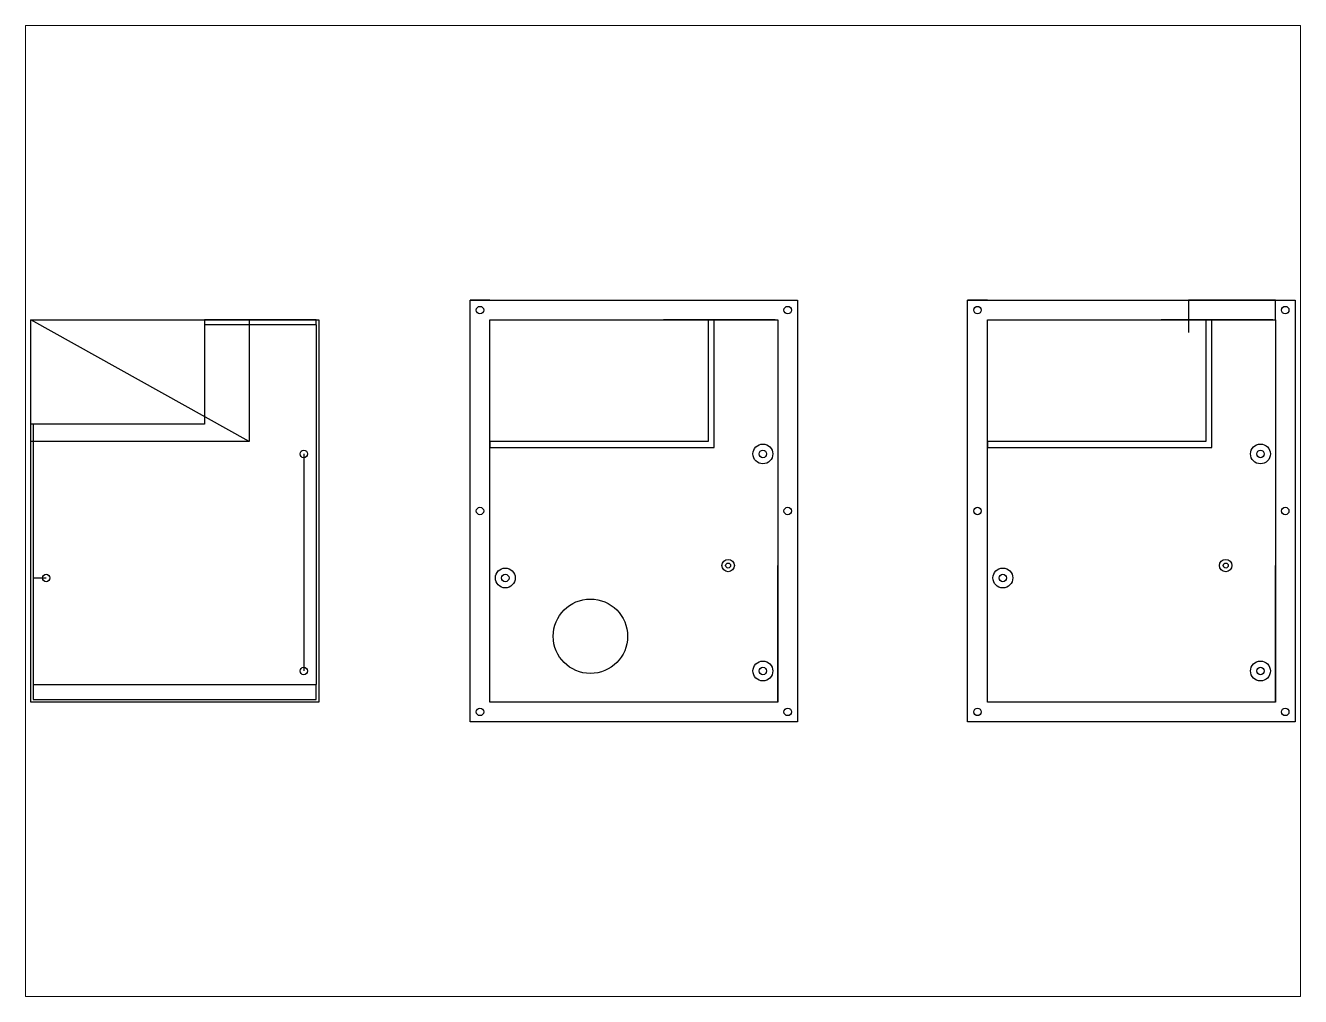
# Paper-space layout 'Layout1' of a CAD drawing. Header units: inches. Extents: x 1.05 to 9.45, y 0.8 to 7.2.
# The model-space entities are those that its viewports show. They can reach past a viewport. Long polylines and large blocks are cut down to what shows.
import ezdxf

# ---------------------------------------------------------------- set-up
doc = ezdxf.new("R2010")
doc.units = ezdxf.units.IN
doc.header["$MEASUREMENT"] = 0

msp = doc.modelspace()

# ---------------------------------------------------------------- linework, layer by layer
for p, q in [((215.5, 178.5), (207.5, 178.5)), ((207.5, 178.5), (331.5, 178.5)), ((207.5, 8.5), (207.5, 178.5)), ((331.5, 178.5), (339.5, 178.5)), ((339.5, 178.5), (339.5, 16.5)), ((416, 178.5), (408, 178.5)), ((408, 178.5), (532, 178.5)), ((408, 8.5), (408, 178.5)), ((532, 178.5), (497, 178.5)), ((497, 178.5), (497, 165.5)), ((532, 178.5), (540, 178.5)), ((532, 170.5), (532, 178.5)), ((540, 178.5), (540, 16.5)), ((30.5, 128.5), (30.5, 170.5)), ((30.5, 170.5), (100.5, 170.5)), ((30.5, 16.5), (30.5, 170.5)), ((30.5, 170.5), (118.5, 170.5)), ((118.5, 121.5), (30.5, 170.5)), ((145.5, 170.5), (100.5, 170.5)), ((100.5, 170.5), (100.5, 168.5)), ((100.5, 170.5), (145.5, 170.5)), ((118.5, 170.5), (118.5, 121.5)), ((145.5, 168.5), (145.5, 170.5)), ((145.5, 170.5), (146.5, 170.5)), ((146.5, 170.5), (146.5, 17.5)), ((215.5, 128.5), (215.5, 170.5)), ((215.5, 170.5), (285.5, 170.5)), ((215.5, 16.5), (215.5, 170.5)), ((215.5, 170.5), (303.5, 170.5)), ((330.5, 170.5), (285.5, 170.5)), ((285.5, 170.5), (330.5, 170.5)), ((303.5, 170.5), (303.5, 121.5)), ((305.9, 119.1), (305.9, 170.5)), ((330.5, 170.5), (331.5, 170.5)), ((331.5, 170.5), (331.5, 17.5)), ((416, 128.5), (416, 170.5)), ((416, 170.5), (486, 170.5)), ((416, 16.5), (416, 170.5)), ((416, 170.5), (504, 170.5)), ((531, 170.5), (486, 170.5)), ((486, 170.5), (531, 170.5)), ((504, 170.5), (504, 121.5)), ((506.4, 119.1), (506.4, 170.5)), ((531, 170.5), (532, 170.5)), ((532, 170.5), (532, 17.5)), ((145.5, 168.5), (100.5, 168.5)), ((100.5, 168.5), (100.5, 128.5)), ((145.5, 168.5), (145.5, 23.5)), ((31.5, 128.5), (30.5, 128.5)), ((100.5, 128.5), (31.5, 128.5)), ((31.5, 128.5), (31.5, 23.5)), ((31.5, 128.5), (31.5, 66.5)), ((118.5, 121.5), (30.5, 121.5)), ((303.5, 121.5), (215.5, 121.5)), ((215.5, 121.5), (215.5, 119.1)), ((215.5, 119.1), (303.5, 119.1)), ((303.5, 119.1), (305.9, 119.1)), ((504, 121.5), (416, 121.5)), ((416, 121.5), (416, 119.1)), ((416, 119.1), (504, 119.1)), ((504, 119.1), (506.4, 119.1)), ((140.5, 116.5), (140.5, 29)), ((331.5, 16.5), (331.5, 71.5)), ((532, 16.5), (532, 71.5)), ((31.5, 66.5), (36.7, 66.5)), ((31.5, 23.5), (145.5, 23.5)), ((31.5, 23.5), (31.5, 17.5)), ((145.5, 17.5), (145.5, 23.5)), ((31.5, 16.5), (30.5, 16.5)), ((31.5, 17.5), (145.5, 17.5)), ((146.5, 16.5), (31.5, 16.5)), ((146.5, 17.5), (146.5, 16.5)), ((216.5, 16.5), (215.5, 16.5)), ((331.5, 16.5), (216.5, 16.5)), ((331.5, 17.5), (331.5, 16.5)), ((339.5, 16.5), (339.5, 8.5)), ((417, 16.5), (416, 16.5)), ((532, 16.5), (417, 16.5)), ((532, 17.5), (532, 16.5)), ((540, 16.5), (540, 8.5)), ((215.5, 8.5), (207.5, 8.5)), ((339.5, 8.5), (215.5, 8.5)), ((416, 8.5), (408, 8.5)), ((540, 8.5), (416, 8.5))]:
    msp.add_line(p, q)
for centre, radius in [((211.5, 174.5), 1.5), ((335.5, 174.5), 1.5), ((412, 174.5), 1.5), ((536, 174.5), 1.5), ((325.5, 116.5), 4), ((526, 116.5), 4), ((140.5, 116.5), 1.5), ((325.5, 116.5), 1.5), ((526, 116.5), 1.5), ((211.5, 93.5), 1.5), ((335.5, 93.5), 1.5), ((412, 93.5), 1.5), ((536, 93.5), 1.5), ((311.5, 71.5), 2.5), ((311.5, 71.5), 1), ((512, 71.5), 2.5), ((512, 71.5), 1), ((36.7, 66.5), 1.5), ((221.7, 66.5), 4), ((221.7, 66.5), 1.5), ((422.2, 66.5), 4), ((422.2, 66.5), 1.5), ((256, 43), 15), ((325.5, 29), 4), ((526, 29), 4), ((140.5, 29), 1.5), ((325.5, 29), 1.5), ((526, 29), 1.5), ((211.5, 12.5), 1.5), ((335.5, 12.5), 1.5), ((412, 12.5), 1.5), ((536, 12.5), 1.5)]:
    msp.add_circle(centre, radius)

psp = doc.layouts.get("Layout1")

# ---------------------------------------------------------------- viewports
at = {"layer": '0', "view_target_point": (88.5, 96)}
psp.add_viewport(center=(5.25, 4), size=(8.4, 6.4), view_center_point=(196.75, -2.5), view_height=391.443463, dxfattribs=at)

doc.saveas('drawing.dxf')
